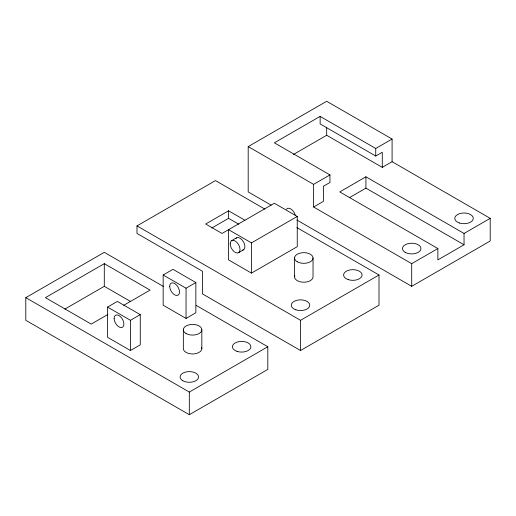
<?xml version="1.0" encoding="UTF-8"?>
<svg xmlns="http://www.w3.org/2000/svg" width="516" height="516" viewBox="0 0 516 516"><rect width="100%" height="100%" fill="white"/><g stroke="black" fill="none" stroke-linecap="round" stroke-linejoin="round"><path stroke-width="0.77" d="M271.152 205.175L248.19 191.913L248.19 146.596L326.68 101.284L392.089 139.043L392.089 161.702L490.2 218.345L490.2 241.004L411.71 286.322L296.9 220.035M392.089 139.043L375.738 148.485L320.139 116.39L274.351 142.822L329.95 174.918L329.95 182.47L323.409 186.25L323.409 201.356L313.599 207.019L313.599 184.36L248.19 146.596M296.9 227.588L379.008 274.996L379.008 305.208L300.518 350.519L202.401 293.875L202.401 271.216L136.992 233.451L136.992 225.898L215.482 180.587L264.889 209.109M196.138 305.362L267.81 346.746L267.81 369.404L189.32 414.716L25.8 320.307L25.8 297.655L104.29 252.337L163.437 286.483M123.756 305.291L150.079 290.102L104.29 263.663L45.421 297.655L91.209 324.087L107.831 314.489M293.436 154.465L326.68 135.269L382.279 167.371L392.089 161.702M244.919 220.235L228.569 210.799L205.671 224.015L222.028 233.451L274.351 203.246L297.248 216.462L297.248 246.674L251.46 273.106L228.569 259.89L228.569 229.678L251.46 242.894L297.248 216.462M64.816 309.116L104.29 286.322L130.651 301.544M211.915 227.962L228.569 218.345L238.785 224.247M313.599 184.36L329.95 174.918M107.56 307.091L117.371 301.428L140.262 314.644L140.262 344.856L130.451 350.519L107.56 337.303L107.56 307.091L130.451 320.307L140.262 314.644M163.159 274.996L172.97 269.326L195.861 282.549L195.861 312.754L186.05 318.424L163.159 305.201L163.159 274.996L186.05 288.212L195.861 282.549M320.139 116.39L320.139 123.943L375.738 156.038L382.279 152.265L382.279 167.371M231.639 240.662L236.541 237.831M365.921 176.807L339.76 191.913L437.871 248.557L437.871 259.89L464.039 244.784L464.039 233.451L365.921 176.807L365.921 188.14L464.039 244.784M238.579 252.679L243.481 249.847M349.397 197.68L365.921 188.14M136.992 225.898L300.518 320.307L379.008 274.996M25.8 297.655L189.32 392.057L267.81 346.746M313.599 207.019L411.71 263.663L437.871 248.557M464.039 233.451L490.2 218.345M411.71 263.663L411.71 286.322M375.738 148.485L375.738 156.038M326.68 127.317L326.68 135.269M313.038 258L313.038 276.879A9.249 5.341 0 0 1 302.576 282.175A9.249 5.341 0 0 1 294.849 275.499M300.518 320.307L300.518 350.519M294.533 258L294.533 276.879M251.46 242.894L251.46 273.106M228.569 210.799L228.569 218.345M201.84 329.75L201.84 348.629M189.32 392.057L189.32 414.716M186.05 288.212L186.05 318.424M183.341 329.75L183.341 348.629A9.249 5.341 0 0 0 193.797 353.924A9.249 5.341 0 0 0 201.524 347.249M130.451 320.307L130.451 350.519M104.29 263.663L104.29 286.322M235.767 238.553A6.94 4.005 60 0 1 243.481 241.836A6.94 4.005 60 0 1 242.468 250.163M286.457 209.29A6.94 4.005 60 0 1 291.134 209.174A6.94 4.005 60 0 1 295.313 215.295M295.887 309.826A9.249 5.341 0 0 0 309.768 305.201A9.249 5.341 0 0 0 295.887 300.576A9.249 5.341 0 0 0 295.887 309.826M348.216 279.62A9.249 5.341 0 0 0 362.09 274.996A9.249 5.341 0 0 0 348.216 270.371A9.249 5.341 0 0 0 348.216 279.62M297.248 261.773A9.249 5.341 0 0 0 312.722 259.38A9.249 5.341 0 0 0 301.389 252.84A9.249 5.341 0 0 0 297.248 261.773M230.201 243.836A6.94 4.005 60 0 0 237.56 252.995A6.94 4.005 60 0 0 237.56 243.178A6.94 4.005 60 0 0 230.201 243.836M459.414 222.976A9.249 5.341 0 0 0 473.288 218.345A9.249 5.341 0 0 0 459.414 213.721A9.249 5.341 0 0 0 459.414 222.976M405.17 252.337A9.249 5.341 0 0 0 420.643 249.944A9.249 5.341 0 0 0 409.317 243.404A9.249 5.341 0 0 0 405.17 252.337M182.78 380.731A9.249 5.341 0 0 0 198.254 378.338A9.249 5.341 0 0 0 186.927 371.797A9.249 5.341 0 0 0 182.78 380.731M237.025 351.37A9.249 5.341 0 0 0 250.899 346.746A9.249 5.341 0 0 0 237.025 342.121A9.249 5.341 0 0 0 237.025 351.37M186.05 333.523A9.249 5.341 0 0 0 201.524 331.13A9.249 5.341 0 0 0 190.198 324.59A9.249 5.341 0 0 0 186.05 333.523M114.101 318.424A6.94 4.005 60 0 0 121.46 327.576A6.94 4.005 60 0 0 121.46 317.766A6.94 4.005 60 0 0 114.101 318.424M169.7 286.322A6.94 4.005 60 0 0 177.059 295.475A6.94 4.005 60 0 0 177.059 285.664A6.94 4.005 60 0 0 169.7 286.322"/></g></svg>
